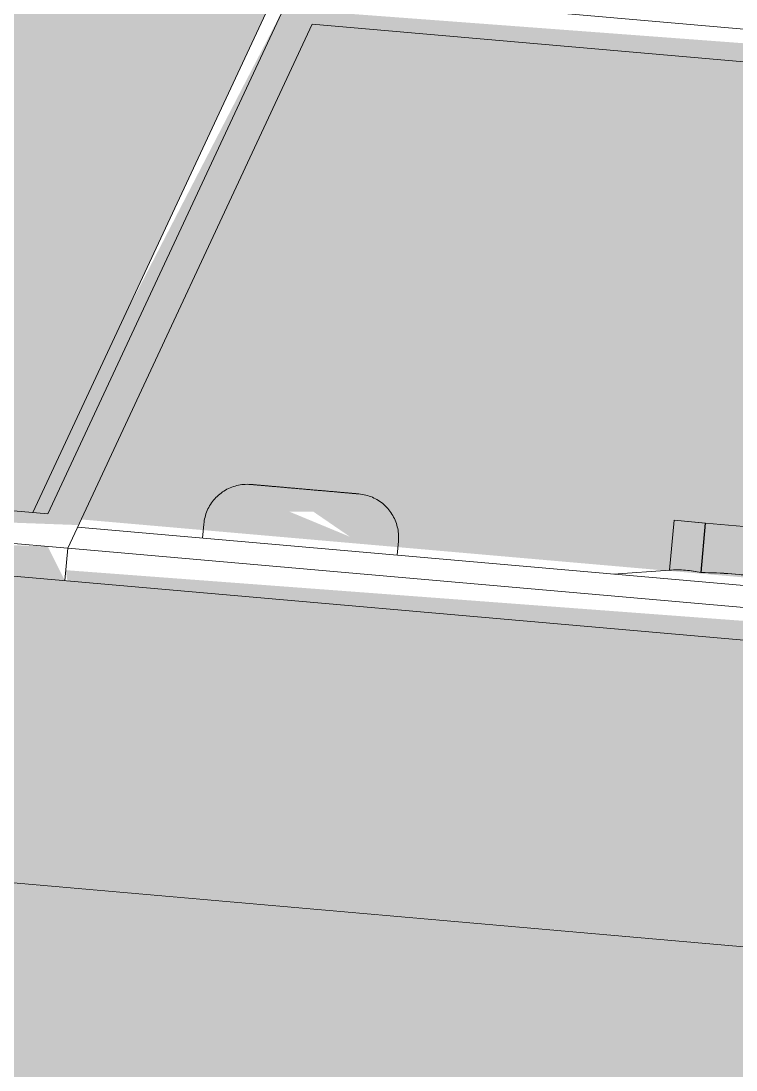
# Model space of a CAD drawing. Header units: millimetres. Extents: x -4612930 to -4329258, y -1064 to 30311.
# Drawn here: x -4356848.1 to -4356782.2, y 16757.3 to 16854 of the extents above; entities that cross this region are included whole.
import ezdxf

# ---------------------------------------------------------------- set-up
doc = ezdxf.new("R2010")
doc.units = ezdxf.units.MM
doc.layers.add('A-ROOF', color=132, linetype='Continuous', lineweight=5)
doc.layers.add('Q-SPCQ', color=91, linetype='Continuous', lineweight=5)

# ---------------------------------------------------------------- blocks, each defined once
blk = doc.blocks.new('Static Line_Sayfa_Metal Deck_Pan Mount - Up to 15 _ pitch - Max 2 Users-1848787-NORTH EAST')
at = {"layer": 'Q-SPCQ'}
h = blk.add_hatch(color=256, dxfattribs=at)
h.paths.add_polyline_path([(4342511.018, 16794.086), (4342512.703, 16836.424), (4342510.902, 16841.615), (4342372.699, 16853.706), (4342351.409, 16808.05), (4342511.002, 16794.088)])
h.paths.add_polyline_path([(4342501.449, 16795.491), (4342492.483, 16796.275), (4342497.188, 16798.411), (4342501.114, 16795.721)])
h.paths.add_polyline_path([(4342455.884, 16799.477), (4342446.918, 16800.262), (4342451.636, 16802.388)])
h.paths.add_polyline_path([(4342411.366, 16803.031), (4342408.955, 16807.715), (4342414.555, 16807.225)])
h.paths.add_polyline_path([(4342376.189, 16806.45), (4342370.6, 16808.767), (4342372.807, 16808.767), (4342374.267, 16807.767)])
h.paths.add_polyline_path([(4342346.96, 16808.69), (4342368.66, 16855.225), (4342315.977, 16859.835), (4342311.803, 16811.766), (4342346.085, 16808.767)])
h.paths.add_polyline_path([(4342330.624, 16810.436), (4342324.054, 16812.308), (4342327.892, 16812.308), (4342329.832, 16810.979)])
for points in [[(4342571.327, 16786.049), (4342570.271, 16789.153), (4342528.852, 16792.777), (4342514.625, 16844.3), (4342370.041, 16855.105), (4342346.085, 16808.767), (4342305.405, 16810.015), (4342307.353, 16809.144), (4342351.166, 16807.529), (4342374.267, 16853.569), (4342512.703, 16841.457), (4342528.852, 16789.765), (4342570.672, 16786.106)], [(4342376.189, 16806.45), (4342370.6, 16808.767), (4342367.223, 16807.234), (4342374.267, 16806.618)], [(4342411.366, 16803.031), (4342414.555, 16807.225), (4342408.955, 16807.715)], [(4342349.911, 16802.409), (4342348.341, 16805.558), (4342305.151, 16807.12), (4342305.082, 16806.331), (4342345.505, 16802.795)], [(4342510.64, 16788.347), (4342510.902, 16791.336), (4342349.995, 16803.374), (4342350.147, 16802.388), (4342467.335, 16792.136)]]:
    blk.add_hatch(color=256, dxfattribs=at).paths.add_polyline_path(points)
for p, q in [((4342346.96, 16808.69), (4342369.487, 16856.998)), ((4342370.868, 16856.878), (4342348.341, 16808.569)), ((4342515.057, 16844.263), (4342370.868, 16856.878)), ((4342350.172, 16805.398), (4342372.699, 16853.706)), ((4342372.699, 16853.706), (4342512.703, 16841.457)), ((4342348.341, 16808.569), (4342305.605, 16812.308)), ((4342305.344, 16809.32), (4342350.172, 16805.398)), ((4342305.344, 16809.32), (4342350.172, 16805.398)), ((4342362.721, 16807.628), (4342362.606, 16806.318)), ((4342406.048, 16807.969), (4342405.645, 16803.368)), ((4342408.93, 16807.717), (4342406.048, 16807.969)), ((4342406.048, 16807.969), (4342408.955, 16807.715)), ((4342408.93, 16807.717), (4342408.531, 16803.147)), ((4342408.955, 16807.715), (4342408.555, 16803.145)), ((4342408.955, 16807.715), (4342414.555, 16807.225)), ((4342501.114, 16794.2), (4342351.072, 16807.327)), ((4342380.537, 16804.749), (4342380.652, 16806.059)), ((4342350.172, 16805.398), (4342349.911, 16802.409)), ((4342500.94, 16792.207), (4342350.172, 16805.398)), ((4342510.902, 16791.336), (4342350.172, 16805.398)), ((4342405.653, 16803.369), (4342400.461, 16803.006))]:
    blk.add_line(p, q, dxfattribs=at)
at = {"layer": 'Q-SPCQ', "flags": 128}
for points in [[(4342362.721, 16807.628), (4342362.738, 16807.788), (4342362.761, 16807.946), (4342362.791, 16808.104), (4342362.827, 16808.26), (4342362.87, 16808.414), (4342362.918, 16808.567), (4342362.973, 16808.718), (4342363.033, 16808.866), (4342363.1, 16809.012), (4342363.172, 16809.155), (4342363.25, 16809.295), (4342363.333, 16809.432), (4342363.422, 16809.566), (4342363.516, 16809.695), (4342363.615, 16809.821), (4342363.719, 16809.943), (4342363.828, 16810.061), (4342363.942, 16810.174), (4342364.06, 16810.282), (4342364.182, 16810.386), (4342364.308, 16810.485), (4342364.438, 16810.578), (4342364.572, 16810.667), (4342364.709, 16810.749), (4342364.85, 16810.827), (4342364.993, 16810.898), (4342365.139, 16810.964), (4342365.288, 16811.024), (4342365.439, 16811.078), (4342365.592, 16811.126), (4342365.746, 16811.168), (4342365.903, 16811.204), (4342366.06, 16811.233), (4342366.219, 16811.256), (4342366.378, 16811.272), (4342366.538, 16811.282), (4342366.699, 16811.286), (4342366.859, 16811.284), (4342367.019, 16811.275), (4342367.062, 16811.271)], [(4342377.005, 16810.401), (4342376.993, 16810.402), (4342376.973, 16810.404), (4342376.946, 16810.406), (4342376.91, 16810.409), (4342376.867, 16810.413), (4342376.816, 16810.418), (4342376.757, 16810.423), (4342376.69, 16810.429), (4342376.617, 16810.435), (4342376.536, 16810.442), (4342376.447, 16810.45), (4342376.352, 16810.458), (4342376.25, 16810.467), (4342376.141, 16810.477), (4342376.025, 16810.487), (4342375.903, 16810.497), (4342375.775, 16810.509), (4342375.641, 16810.52), (4342375.501, 16810.533), (4342375.355, 16810.545), (4342375.205, 16810.559), (4342375.049, 16810.572), (4342374.888, 16810.586), (4342374.723, 16810.601), (4342374.553, 16810.616), (4342374.38, 16810.631), (4342374.203, 16810.646), (4342374.022, 16810.662), (4342373.838, 16810.678), (4342373.651, 16810.695), (4342373.462, 16810.711), (4342373.27, 16810.728), (4342373.076, 16810.745), (4342372.881, 16810.762), (4342372.684, 16810.779), (4342372.487, 16810.796), (4342372.288, 16810.814), (4342372.089, 16810.831), (4342371.89, 16810.849), (4342371.692, 16810.866), (4342371.494, 16810.883), (4342371.296, 16810.901), (4342371.1, 16810.918), (4342370.906, 16810.935), (4342370.713, 16810.952), (4342370.522, 16810.968), (4342370.334, 16810.985), (4342370.148, 16811.001), (4342369.966, 16811.017), (4342369.787, 16811.033), (4342369.611, 16811.048), (4342369.439, 16811.063), (4342369.272, 16811.078), (4342369.109, 16811.092), (4342368.95, 16811.106), (4342368.797, 16811.119), (4342368.648, 16811.132), (4342368.505, 16811.145), (4342368.368, 16811.157), (4342368.237, 16811.168), (4342368.111, 16811.179), (4342367.992, 16811.19), (4342367.88, 16811.199), (4342367.774, 16811.209), (4342367.675, 16811.217), (4342367.582, 16811.225), (4342367.497, 16811.233), (4342367.42, 16811.24), (4342367.349, 16811.246), (4342367.286, 16811.251), (4342367.231, 16811.256), (4342367.184, 16811.26), (4342367.144, 16811.264), (4342367.112, 16811.267), (4342367.088, 16811.269), (4342367.071, 16811.27), (4342367.063, 16811.271)], [(4342367.066, 16811.271), (4342367.078, 16811.27), (4342367.098, 16811.268), (4342367.125, 16811.265), (4342367.161, 16811.262), (4342367.204, 16811.259), (4342367.256, 16811.254), (4342367.314, 16811.249), (4342367.381, 16811.243), (4342367.455, 16811.237), (4342367.536, 16811.23), (4342367.624, 16811.222), (4342367.719, 16811.213), (4342367.822, 16811.205), (4342367.931, 16811.195), (4342368.046, 16811.185), (4342368.168, 16811.174), (4342368.296, 16811.163), (4342368.43, 16811.151), (4342368.57, 16811.139), (4342368.716, 16811.126), (4342368.867, 16811.113), (4342369.022, 16811.099), (4342369.183, 16811.085), (4342369.348, 16811.071), (4342369.518, 16811.056), (4342369.691, 16811.041), (4342369.869, 16811.025), (4342370.049, 16811.01), (4342370.233, 16810.994), (4342370.42, 16810.977), (4342370.61, 16810.961), (4342370.801, 16810.944), (4342370.995, 16810.927), (4342371.19, 16810.91), (4342371.387, 16810.893), (4342371.585, 16810.875), (4342371.783, 16810.858), (4342371.982, 16810.841), (4342372.181, 16810.823), (4342372.38, 16810.806), (4342372.578, 16810.788), (4342372.775, 16810.771), (4342372.971, 16810.754), (4342373.166, 16810.737), (4342373.358, 16810.72), (4342373.549, 16810.703), (4342373.737, 16810.687), (4342373.923, 16810.671), (4342374.105, 16810.655), (4342374.285, 16810.639), (4342374.46, 16810.624), (4342374.632, 16810.609), (4342374.799, 16810.594), (4342374.963, 16810.58), (4342375.121, 16810.566), (4342375.275, 16810.552), (4342375.423, 16810.539), (4342375.566, 16810.527), (4342375.703, 16810.515), (4342375.835, 16810.503), (4342375.96, 16810.493), (4342376.079, 16810.482), (4342376.192, 16810.472), (4342376.297, 16810.463), (4342376.397, 16810.454), (4342376.489, 16810.446), (4342376.574, 16810.439), (4342376.651, 16810.432), (4342376.722, 16810.426), (4342376.785, 16810.42), (4342376.84, 16810.416), (4342376.888, 16810.411), (4342376.927, 16810.408), (4342376.959, 16810.405), (4342376.984, 16810.403), (4342377, 16810.402), (4342377.008, 16810.401)], [(4342377.009, 16810.401), (4342377.169, 16810.384), (4342377.327, 16810.36), (4342377.485, 16810.33), (4342377.641, 16810.294), (4342377.795, 16810.252), (4342377.948, 16810.203), (4342378.099, 16810.149), (4342378.247, 16810.088), (4342378.393, 16810.022), (4342378.536, 16809.95), (4342378.676, 16809.872), (4342378.813, 16809.788), (4342378.947, 16809.699), (4342379.076, 16809.605), (4342379.202, 16809.506), (4342379.324, 16809.402), (4342379.442, 16809.293), (4342379.555, 16809.18), (4342379.663, 16809.062), (4342379.767, 16808.939), (4342379.866, 16808.813), (4342379.959, 16808.683), (4342380.048, 16808.549), (4342380.131, 16808.412), (4342380.208, 16808.272), (4342380.28, 16808.128), (4342380.345, 16807.982), (4342380.405, 16807.834), (4342380.459, 16807.683), (4342380.507, 16807.53), (4342380.549, 16807.375), (4342380.585, 16807.219), (4342380.614, 16807.061), (4342380.637, 16806.902), (4342380.653, 16806.743), (4342380.664, 16806.583), (4342380.667, 16806.423), (4342380.665, 16806.262), (4342380.656, 16806.102), (4342380.652, 16806.059)]]:
    blk.add_lwpolyline(points, dxfattribs=at)
at = {"layer": 'Q-SPCQ'}
for points in [[(4342405.645, 16803.368), (4342406.137, 16803.408), (4342407.114, 16803.411), (4342408.077, 16803.259), (4342408.555, 16803.145)], [(4342408.531, 16803.147), (4342408.057, 16803.261), (4342407.102, 16803.412), (4342406.133, 16803.409), (4342405.645, 16803.368)], [(4342414.133, 16802.681), (4342413.206, 16802.838), (4342411.346, 16803.073), (4342409.471, 16803.149), (4342408.531, 16803.147)], [(4342408.555, 16803.145), (4342409.496, 16803.147), (4342411.37, 16803.071), (4342413.23, 16802.836), (4342414.157, 16802.679)]]:
    blk.add_open_spline(points, degree=3, dxfattribs=at)
blk = doc.blocks.new('Roof Gutters3 - Roof Gutters-1885272-NORTH EAST')
at = {"layer": 'A-ROOF'}
blk.add_hatch(color=256, dxfattribs=at).paths.add_polyline_path([(4352555.31, 15423.515), (4352595.05, 15877.795), (4332680.972, 17620.003), (4332641.231, 17165.771), (4352522.298, 15426.403)])
blk.add_line((4352595.05, 15877.795), (4332680.976, 17620.05), dxfattribs=at)

msp = doc.modelspace()

# ---------------------------------------------------------------- hatches: boundary and pattern name
at = {"layer": 'A-ROOF'}
msp.add_hatch(color=256, dxfattribs=at).paths.add_polyline_path([(-4346757.642, 15891.735), (-4346757.642, 15919.965), (-4366513.209, 17648.353), (-4366512.132, 17620.031), (-4347182.357, 15928.893)])

# ---------------------------------------------------------------- linework, layer by layer
msp.add_line((-4366207.277, 17621.588), (-4346661.639, 15911.566), dxfattribs=at)

# ---------------------------------------------------------------- block references
msp.add_blockref('Roof Gutters3 - Roof Gutters-1885272-NORTH EAST', (-8699193.932, 0), dxfattribs=at)
at = {"layer": 'Q-SPCQ'}
msp.add_blockref('Static Line_Sayfa_Metal Deck_Pan Mount - Up to 15 _ pitch - Max 2 Users-1848787-NORTH EAST', (-8699193.932, 0), dxfattribs=at)

doc.saveas('drawing.dxf')
